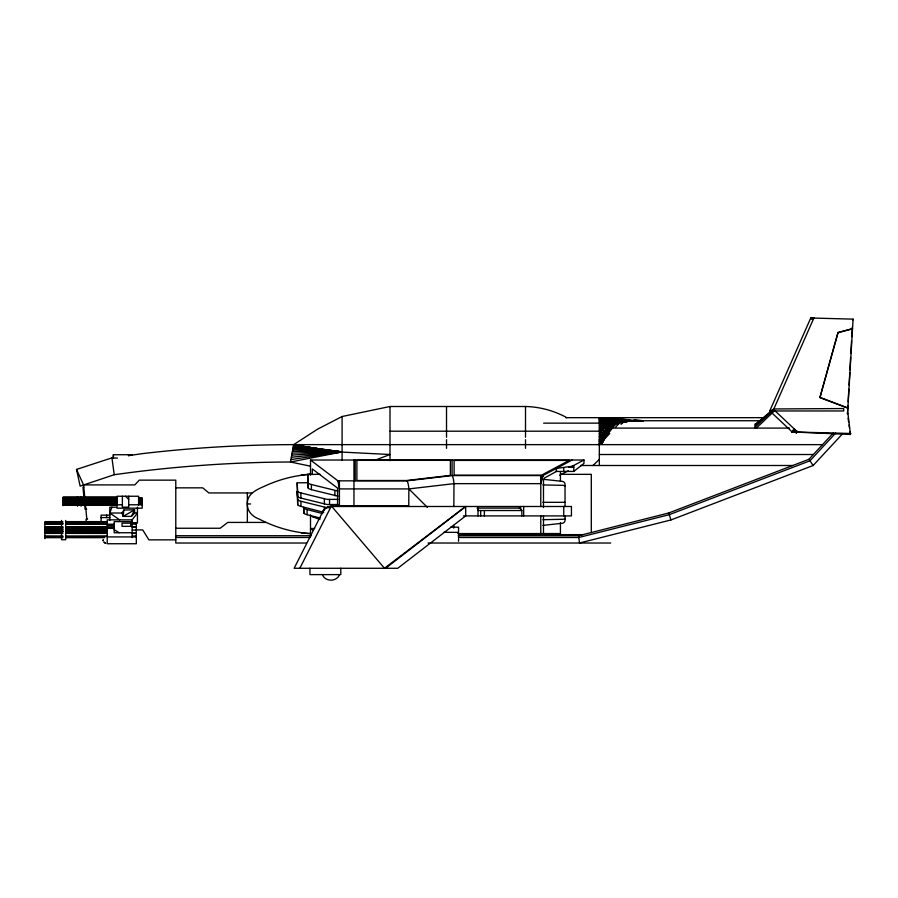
<?xml version="1.0" encoding="UTF-8"?>
<svg xmlns="http://www.w3.org/2000/svg" width="898" height="898" viewBox="0 0 898 898"><rect width="100%" height="100%" fill="white"/><g stroke="black" fill="none" stroke-linecap="round" stroke-linejoin="round"><path stroke-width="1.35" d="M117.503 458.047L113.361 458.047L113.373 454.747L132.343 454.714M130.917 455.062L128.56 455.05L128.56 455.645L142.097 453.67A1310.328 1310.328 0 0 1 293.691 444.633L822.523 444.645M408.758 506.494L408.871 488.916A9.71 2.234 87.7 0 0 406.974 480.845L337.917 480.845L310.506 460.023L310.506 475.121M453.726 528.136L453.737 525.42M453.849 506.494L453.973 483.652A9.71 2.234 87.7 0 0 452.076 475.581L452.076 460.023M113.361 458.047L113.373 454.714M756.352 428.155A1.302 1.268 54.2 0 1 755.353 426.909L755.353 424.821A1.28 1.257 57.6 0 1 755.633 423.979L771.146 411.228M847.948 405.795L847.488 414.09L853.1 319.138L810.737 318.004L769.777 410.902L792.148 431.949L850.451 434.464L847.903 413.114M848.172 401.653L848.857 389.216M849.093 385.062L849.777 372.625M849.935 369.864L850.619 357.426M850.844 353.273L851.54 340.836M851.764 336.694L852.303 327.018M811.422 319.104L810.625 318.06L813.364 319.138M301.324 533.008A148.473 109.859 0 0 0 310.506 533.592C292.692 532.424 275.203 527.373 259.376 519.156C252.821 516.9 246.984 511.31 247.354 503.958C246.737 493.507 257.659 489.23 265.516 485.751C279.671 479.308 294.971 475.323 310.506 474.346M123.89 509.997L123.138 516.384L131.422 516.384L134.565 513.016L134.565 509.839L123.89 509.997L122.027 513.016L123.138 516.384L134.565 509.839L131.422 516.384M602.85 442.534L599.336 444.645C601.043 423.025 626.209 420.275 643.237 420.735L635.009 420.163M478.106 508.088L478.005 510.524L521.85 510.524L521.85 515.912M602.524 442.007L599.336 444.645L600.414 439.751L599.336 436.406L601.233 437.461L599.336 444.645L602.794 442.355M850.866 433.487L792.171 431.949L794.202 428.874M838.047 332.44L819.997 397.331L848.049 408.13L819.863 397.657L838.047 332.44L852.584 328.556M540.776 482.731L542.908 475.581L572.105 460.023M604.275 440.031L599.336 444.645L602.232 435.294L599.336 431.197L389.99 431.197M540.776 481.833L542.908 475.581L452.076 475.581L406.974 480.845M615.422 427.381L619.205 423.317L599.336 419.344L615.489 424.294L599.336 444.645L603.4 433.274L599.336 429.154L604.736 431.399L599.336 444.645L609.742 433.476M119.692 519.863L109.814 513.016L111.913 507.202M540.776 480.958L542.908 475.581L540.776 475.895M813.566 318.723L813.981 317.757L773.605 409.51L769.777 410.846L771.023 410.902M852.685 320.115L853.1 319.138M812.05 318.453L812.353 317.757M812.364 318.599L812.735 317.746M812.69 318.768L813.139 317.735M813.027 318.947L813.566 317.746M613.446 424.934L599.336 420.612L611.482 425.809L599.336 444.645L606.229 429.715L599.336 423.901L607.856 428.211L599.336 444.645L613.446 424.934L599.336 419.938L615.489 424.294M540.776 480.127L542.908 475.581L540.776 476.277M323.538 510.266L294.14 568.277L397.769 568.277L465.68 515.912L465.68 506.494L384.479 568.277L331.126 505.709L407.726 505.709L407.726 506.494M299.82 568.277L331.126 506.494L571.431 506.494L571.431 515.912L463.413 515.912M540.776 479.33L542.908 475.581L540.776 476.748M599.336 444.645L609.607 426.909L599.336 421.364L611.482 425.809M540.776 478.589L542.908 475.581L540.776 483.652L453.973 483.652L408.871 488.916L339.41 488.916L337.917 480.845M773.548 408.96L843.682 408.545L843.682 410.97L774.334 410.97L773.257 409.78A1.336 1.336 0 0 1 773.492 409.028L774.334 408.545L774.334 410.97L756.363 428.121M339.186 575.506C335.852 581.702 326.03 581.702 322.696 575.506M132.163 537.621L132.163 519.863L137.428 513.016L134.565 513.016M774.592 410.431L797.076 431.59L792.171 431.949L796.661 432.567L794.281 431.377M540.776 477.916L542.908 475.581L540.776 477.298M458.328 535.724L578.615 535.724L668.752 512.983L808.941 459.293L833.389 432.926M835.645 433.094L809.962 460.797L669.279 514.666L578.828 537.487L458.474 537.487M578.615 535.724L579.513 543.009L670.952 519.953L813.139 465.501L842.414 433.936M592.972 465.501L599.336 459.439M755.308 426.909L773.324 410.083M621.046 424.339L623.021 422.498L609.865 420.23M755.353 424.821L773.257 409.78M542.897 519.695L562.249 519.302A3.132 0.584 0 0 0 564.595 519.01L564.763 518.898A3.143 1.313 0 0 0 565.033 518.46M555.503 471.428L573.788 471.428L583.969 463.402L583.969 460.023L310.506 460.023M385.556 568.277L465.68 506.494M568.322 470.788L559.69 475.143M543.481 507.538L543.481 481.519A3.491 1.066 90 0 1 544.379 478.073L556.434 471.428L556.434 468.374L572.161 466.275L583.969 460.023M130.322 454.714L128.56 455.634L128.56 455.05M566.851 417.671C554.212 410.734 539.923 406.839 525.51 406.502L389.99 406.502L342.093 416.515L317.421 429.255L293.691 444.645L290.481 461.999L278.649 462.088A1300.82 1300.82 0 0 0 128.358 472.797L114.226 474.705L80.158 486.121L76.498 469.43L113.373 457.396M374.455 460.438L389.99 454.511L292.77 449.606M564.595 519.01L564.763 518.954A3.233 0.606 0 0 0 565.033 518.752M837.913 332.765L852.438 328.881M290.93 459.585L342.093 451.93L293.579 445.296L342.093 451.93L290.481 461.999L310.506 466.185M542.897 525.386L562.249 523.276A3.132 3.132 0 0 0 565.033 520.413L565.033 515.946M291.356 457.284L342.093 451.93L293.444 446.014M83.783 487.12L82.986 487.187L84.042 498.244M86.679 509.155L85.097 509.301L84.704 505.159M87.611 518.965L86.04 519.123L86.298 521.828M291.76 455.106L342.093 451.93L293.264 446.968M794.146 431.556L796.661 432.567L792.159 431.904L797.076 431.59L793.955 429.21M292.131 453.097L342.093 451.93L293.04 448.181M793.72 429.547L797.076 431.59L792.272 431.691L796.661 432.567L792.71 431.298M311.426 489.657A22.472 3.592 -0.4 0 1 308.093 487.861L307.666 474.413L320.126 474.324M337.906 504.485L329.555 504.541A6.645 1.055 -0.4 0 1 326.995 504.485L300.909 498.076A22.472 3.592 -0.4 0 1 297.586 496.28L297.171 482.832L308.239 482.742M297.171 482.832L297.597 491.15A22.472 3.592 -0.4 0 0 300.897 492.946L326.962 499.355A6.645 1.055 -0.4 0 0 329.521 499.411L337.873 499.355M565.684 417.671L764.063 417.671M602.075 420.735L759.54 420.735M543.616 423.138L599.336 423.138L607.856 428.211L599.336 422.217L609.607 426.909M610.483 428.099L789.533 428.099M599.336 454.511L813.375 454.511M580.579 465.501L792.721 465.501M568.771 467.083L573.788 467.083M561.385 474.346L591.299 474.346L591.299 532.525M338.108 481.148L339.41 481.148M338.288 481.541L339.41 481.541M338.467 482.013L339.41 482.013M338.636 482.552L339.41 482.552M338.793 483.169L339.41 483.169M76.498 469.43L83.57 484.909L134.801 484.909L139.302 480.149L175.784 480.149L175.784 543.021L306.162 543.021M175.784 487.839L202.757 487.839L208.83 492.946L251.653 492.946M117.032 497.133L63.118 497.133L63.118 505.63M63.118 497.47L117.032 497.47M63.118 497.604L117.032 497.604M63.118 497.829L117.032 497.829M138.606 497.952L142.198 497.952L142.198 508.189L117.032 508.189L117.032 496.246L138.606 496.246L138.606 505.125M63.118 498.109L117.032 498.109M63.118 498.446L117.032 498.39M138.606 498.39L142.198 498.39M63.118 499.715L117.032 499.715M138.606 499.715L142.198 499.715M138.606 499.883L142.198 499.883M63.118 499.984L117.032 500.13M63.118 500.354L117.032 500.354M63.118 500.646L117.032 500.646M63.118 500.882L117.032 500.882M63.118 500.994L117.032 500.994M138.606 501.365L142.198 501.365M63.118 501.735L117.032 501.735M63.118 501.847L117.032 501.847M63.118 502.072L117.032 502.072M63.118 502.375L117.032 502.375M542.897 502.319L565.033 502.319M63.118 502.745L117.032 502.599M138.606 502.846L142.198 502.846M63.118 503.015L117.032 503.015M138.606 503.015L142.198 503.015M247.354 503.958L250.576 503.958M63.118 504.339L117.032 504.283M138.606 504.339L142.198 504.339M63.118 504.631L117.032 504.631M117.032 504.777L122.375 504.777M128.717 504.777L142.198 504.777M63.118 504.923L115.651 504.923M63.118 505.147L115.651 505.147M63.118 505.293L114.27 505.338M115.943 507.202L109.814 507.202L109.814 520.335M477.04 508.088L520.571 508.088L520.571 506.494M109.814 513.016L122.027 513.016M109.814 515.138L101.092 515.138L101.092 521.749M315.075 516.642L312.324 516.642L319.901 519.493M101.092 517.585L109.814 517.585M132.163 519.863L107.232 519.863L107.232 543.739L136.316 543.739L136.316 523.276L132.163 523.276M62.905 521.637L44.9 521.637L44.9 538.62M65.677 521.637L107.232 521.637M132.163 521.626L114.192 521.626L114.192 532.739L132.163 532.739M265.516 522.423L227.755 522.423L220.212 528.249L175.784 528.249M44.9 523.018L62.905 523.018M65.677 523.018L107.232 523.018M131.838 523.074L137.428 523.074L137.428 507.202M44.9 523.59L62.905 523.59M65.677 523.59L107.232 523.59M44.9 524.14L62.905 524.14M65.677 524.14L114.192 524.23M132.163 524.14L136.316 524.14M107.232 525.588L114.192 525.588M44.9 526.789L62.905 526.789M65.677 526.789L107.232 526.789M132.163 526.789L136.316 526.789M107.232 527.047L114.192 527.047M132.163 527.137L136.316 527.137M450.695 527.182L458.552 527.182L458.552 532.346L443.713 532.346M44.9 527.339L62.905 527.339M65.677 527.339L107.232 527.339M44.9 528.08L62.905 528.08M65.677 528.08L107.232 528.08M107.232 528.394L114.192 528.394M314.637 528.495L310.506 528.495A25.144 24.527 90 0 0 312.695 530.011M44.9 529.135L62.905 529.135M65.677 529.135L107.232 529.135M44.9 529.349L62.905 529.349M65.677 529.349L107.232 529.349M135.867 529.899L142.726 529.899L148.888 539.855L175.784 539.855M132.163 530.101L136.316 530.101M44.9 530.841L62.905 530.841M65.677 530.841L107.232 530.841M44.9 531.055L62.905 531.055M65.677 531.055L107.232 531.055M44.9 531.526L62.905 531.526M65.677 531.526L107.232 531.526M44.9 532.11L62.905 532.11M65.677 532.11L107.232 532.11M132.163 533.053L136.316 533.053M44.9 533.401L62.905 533.401M65.677 533.401L107.232 533.401M132.163 533.401L136.316 533.401M457.845 533.569L560.431 533.569L560.431 522.557M458.575 534.636L582.892 534.636M175.784 535.724L311.46 535.724M44.9 535.949L62.905 536.05M65.677 536.05L107.232 535.949M132.163 536.05L136.316 536.05M44.9 536.634L62.905 536.634M65.677 536.634L105.841 536.634M107.232 536.914L136.316 536.914M175.784 537.487L310.136 537.487M44.9 537.666L62.905 537.666M65.677 537.666L104.46 537.666M428.121 543.021L610.707 543.021M792.384 431.534L797.076 431.59L793.484 429.884M292.467 451.256L342.093 451.93M542.897 484.931L562.249 485.335A3.132 0.584 0 0 1 564.595 485.616L564.763 485.683A3.233 0.606 0 0 1 565.033 485.885M792.507 431.321L797.076 431.59L793.26 430.209M621.293 419.77L599.336 417.862L629.52 419.837L621.281 419.22M633.629 420.107L643.237 420.735M617.173 418.939L599.336 417.705L599.336 465.501M599.336 417.862L626.77 419.86M629.509 420.062L639.118 420.769M625.401 420.129L635.009 420.96L599.336 418.098L611.763 419.77M544.278 479.409L562.249 481.362A3.132 3.132 0 0 1 565.033 484.224L565.033 506.405M792.665 431.085L797.076 431.59L793.035 430.524M615.905 420.331L626.95 421.824L599.336 418.423L607.228 419.781M792.216 431.904L796.661 432.567L792.305 431.815M623.021 422.498L599.336 418.838L619.205 423.317M293.657 444.836L317.421 448.63L293.691 444.645L293.691 445.296M792.844 430.816L797.076 431.59M774.177 410.97L773.301 409.915M307.666 474.413L308.093 482.731A22.472 3.592 -0.4 0 0 311.404 484.527L337.457 490.937A6.645 1.055 -0.4 0 0 337.94 490.959M311.382 484.527L311.404 489.657L337.491 496.066A6.645 1.055 -0.4 0 0 337.974 496.089M297.642 499.49L297.676 504.62L297.227 491.172L297.642 499.49A22.472 3.592 -0.4 0 0 300.953 501.286L327.007 507.696A6.645 1.055 -0.4 0 0 329.05 507.752M297.642 504.62A22.472 3.592 -0.4 0 0 300.987 506.416L323.145 512.163M320.171 518.09L307.127 514.711A22.472 3.592 -0.4 0 1 303.805 512.915L303.805 507.785A22.472 3.592 -0.4 0 0 307.116 509.581L322.752 513.634M105.695 543.413L104.033 542.336M520.234 508.088L521.85 510.524M599.336 431.197L603.4 433.274M602.232 435.294L599.336 433.756L601.233 437.461M600.414 439.751L599.336 439.122L599.336 441.883M114.192 529.719L119.243 532.739M606.229 429.715L599.336 425.506L604.736 431.399L599.336 427.257M105.335 543.077L104.19 542.224M564.595 485.605L564.763 485.739A3.143 1.313 0 0 1 565.033 486.177M408.871 488.916L427.381 507.359M125.54 496.246L128.717 499.423M808.941 459.293L813.128 465.49M668.752 512.983L670.952 519.931M848.071 418.165L848.666 422.24M849.07 424.956L849.463 427.673M850.058 431.747L850.451 434.464M111.891 457.587L114.226 474.705M83.57 484.909L84.872 498.558M85.49 505.08L86.825 519.044M520.548 509.593L520.324 508.167A3.457 3.087 -90 0 0 519.224 508.088M303.558 507.37L303.838 512.915M334.864 490.611L334.898 495.741M329.521 499.411L329.555 504.541M324.358 499.03L324.391 504.16M324.414 507.37L324.436 509.929M308.093 482.731L308.126 487.861M307.094 509.581L307.127 514.711M300.875 492.946L300.909 498.076M300.931 501.286L300.965 506.416M297.597 491.15L297.62 496.28M755.33 423.62L755.33 428.099M573.788 465.602L573.788 471.428M573.317 465.838L573.317 467.083M572.778 466.062L572.778 467.083M572.161 466.275L572.161 467.083M571.476 466.477L571.476 467.083M563.764 467.723L563.764 471.428M563.742 506.494L563.742 515.912M560.431 471.652L560.431 481.283M543.481 515.755L543.481 533.569M540.776 475.581L540.776 506.494M540.776 515.912L540.776 533.569M525.51 406.502L525.51 437.236M525.51 439.706L525.51 448.349M523.669 506.494L523.669 515.912M484.37 510.524L484.37 515.912M480.711 510.524L480.711 515.912M478.005 506.494L478.005 515.912M458.552 533.232L458.552 537.105M458.552 538.643L458.552 541.269M446.519 406.502L446.519 437.236M446.519 439.706L446.519 448.349M389.99 406.502L389.99 460.741M355.204 460.023L355.204 480.845M353.969 460.023L353.969 506.494M342.093 416.515L342.093 460.023M340.791 568.277L340.791 574.619L309.945 574.619L309.945 568.277M339.41 480.845L339.41 506.494M337.581 505.787L337.581 488.13L312.324 468.936L312.324 474.537M310.506 514.857L310.506 534.636M247.354 492.946L247.354 522.423M128.717 496.246L128.717 507.157L122.375 507.157L122.375 496.246M106.638 515.138L106.638 517.585M103.214 539.934L103.214 540.731M103.147 539.9L103.147 540.764M81.089 496.538L81.089 506.191M77.497 496.538L77.497 506.191M65.677 520.447L65.677 539.743L61.524 539.743L61.524 520.447M301.324 474.896A148.473 109.859 0 0 1 310.506 474.324M569.209 460.416L541.494 475.188L454.107 475.188L454.107 460.416L569.209 460.416M450.381 475.401L406.502 480.52L356.899 480.52L356.899 460.348L450.381 460.348L450.381 475.401M130.76 523.164L122.038 523.164L122.038 526.34L130.76 526.34L130.76 523.164M331.126 506.494A9.642 9.642 0 0 0 323.808 509.862A2.2 2.088 26.9 0 0 323.65 512.365A2.065 2.065 0 0 1 323.808 509.862A10.08 9.564 26.9 0 1 331.126 506.472"/></g></svg>
